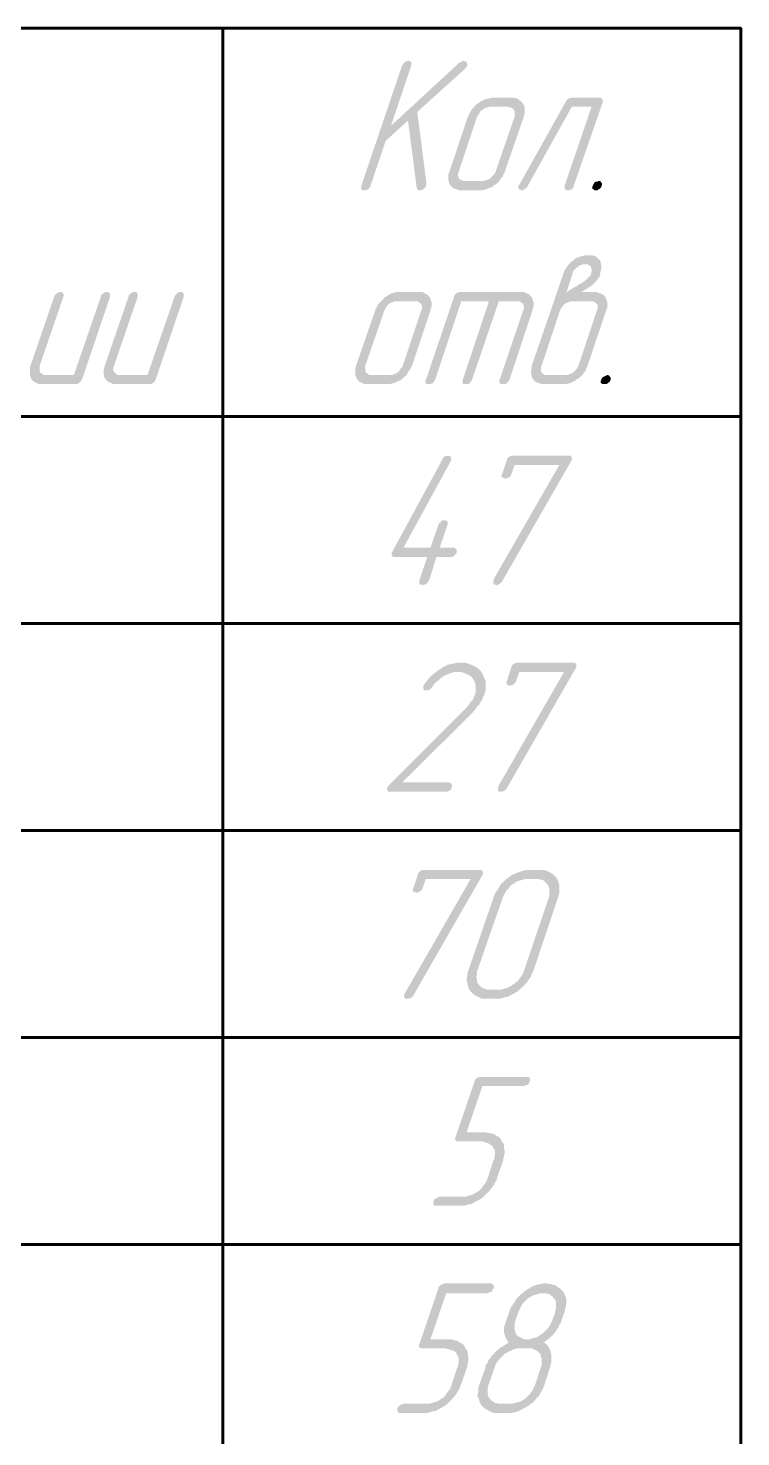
# Paper-space layout 'Layout1' of a CAD drawing. Extents: x -1 to 840, y -1 to 593.
# Drawn here: x 257.4 to 284.9, y 177.6 to 232 of the extents above; entities that cross this region are included whole.
import ezdxf

# ---------------------------------------------------------------- set-up
doc = ezdxf.new("R2010")
doc.units = 0
doc.header["$MEASUREMENT"] = 0
doc.layers.add('PDF _Геометрия', color=7, linetype='CONTINUOUS')
doc.layers.add('PDF _Сплошная заливка', color=7, linetype='CONTINUOUS')

psp = doc.layouts.get("Layout1")

# ---------------------------------------------------------------- hatches: boundary and pattern name
at = {"layer": 'PDF _Сплошная заливка', "transparency": 33554559}
for points in [[(274.25, 230.715), (274.301, 230.715), (274.326, 230.665), (274.326, 230.665), (274.352, 230.639), (274.352, 230.588), (274.352, 230.538), (274.352, 230.538), (274.326, 230.512), (274.301, 230.487), (274.275, 230.436), (272.421, 228.76), (272.777, 225.991), (272.777, 225.94), (272.777, 225.915), (272.751, 225.889), (272.751, 225.889), (272.726, 225.864), (272.7, 225.813), (272.65, 225.788), (272.65, 225.762), (272.624, 225.762), (272.573, 225.737), (272.523, 225.737), (272.446, 225.737), (272.396, 225.839), (272.065, 228.429), (271.201, 227.642), (270.617, 225.915), (270.617, 225.889), (270.592, 225.864), (270.566, 225.813), (270.516, 225.762), (270.516, 225.762), (270.465, 225.762), (270.439, 225.737), (270.363, 225.737), (270.363, 225.737), (270.338, 225.737), (270.312, 225.737), (270.262, 225.762), (270.262, 225.788), (270.262, 225.813), (270.236, 225.839), (270.262, 225.864), (270.262, 225.915), (271.837, 230.563), (271.837, 230.563), (271.862, 230.588), (271.887, 230.639), (271.938, 230.665), (271.938, 230.69), (271.989, 230.715), (272.014, 230.715), (272.065, 230.741), (272.091, 230.741), (272.116, 230.715), (272.141, 230.715), (272.167, 230.69), (272.192, 230.665), (272.192, 230.665), (272.192, 230.614), (272.192, 230.563), (271.405, 228.226), (274.047, 230.665), (274.072, 230.665), (274.072, 230.665), (274.098, 230.69), (274.148, 230.715), (274.225, 230.741), (274.225, 230.741)], [(279.509, 229.293), (279.534, 229.293), (279.56, 229.268), (279.585, 229.242), (279.585, 229.191), (279.585, 229.141), (278.467, 225.915), (278.467, 225.889), (278.467, 225.864), (278.416, 225.813), (278.391, 225.762), (278.366, 225.762), (278.34, 225.762), (278.289, 225.737), (278.239, 225.737), (278.239, 225.737), (278.213, 225.737), (278.188, 225.737), (278.137, 225.762), (278.112, 225.788), (278.112, 225.813), (278.112, 225.839), (278.112, 225.864), (278.112, 225.915), (279.153, 228.963), (278.391, 228.963), (276.664, 225.864), (276.664, 225.864), (276.664, 225.839), (276.613, 225.813), (276.537, 225.762), (276.511, 225.737), (276.46, 225.737), (276.435, 225.737), (276.409, 225.737), (276.384, 225.762), (276.333, 225.788), (276.333, 225.788), (276.333, 225.813), (276.308, 225.864), (276.333, 225.915), (276.359, 225.94), (278.162, 229.166), (278.162, 229.166), (278.162, 229.191), (278.213, 229.242), (278.289, 229.293), (278.34, 229.293), (278.391, 229.318), (279.483, 229.318)], [(279.458, 226.093), (279.509, 226.067), (279.534, 226.042), (279.534, 226.016), (279.56, 225.991), (279.56, 225.966), (279.56, 225.915), (279.534, 225.915), (279.534, 225.864), (279.509, 225.839), (279.458, 225.788), (279.458, 225.788), (279.407, 225.762), (279.382, 225.737), (279.306, 225.737), (279.306, 225.737), (279.255, 225.737), (279.229, 225.762), (279.204, 225.788), (279.179, 225.788), (279.179, 225.813), (279.179, 225.864), (279.204, 225.915), (279.204, 225.915), (279.204, 225.94), (279.229, 225.966), (279.255, 226.016), (279.28, 226.042), (279.331, 226.067), (279.382, 226.067), (279.433, 226.093), (279.433, 226.093)], [(260.455, 221.8), (260.506, 221.8), (260.532, 221.749), (260.532, 221.749), (260.557, 221.724), (260.557, 221.673), (260.557, 221.622), (259.465, 218.396), (259.465, 218.396), (259.439, 218.371), (259.414, 218.346), (259.414, 218.32), (259.363, 218.295), (259.338, 218.269), (259.287, 218.244), (259.21, 218.244), (257.915, 218.244), (257.864, 218.244), (257.788, 218.244), (257.712, 218.295), (257.635, 218.32), (257.585, 218.371), (257.508, 218.447), (257.508, 218.447), (257.508, 218.473), (257.483, 218.523), (257.458, 218.574), (257.458, 218.65), (257.458, 218.752), (257.458, 218.854), (257.483, 218.955), (258.398, 221.622), (258.423, 221.648), (258.423, 221.673), (258.448, 221.698), (258.499, 221.749), (258.499, 221.749), (258.55, 221.775), (258.601, 221.8), (258.652, 221.8), (258.652, 221.8), (258.677, 221.8), (258.702, 221.8), (258.753, 221.749), (258.753, 221.749), (258.753, 221.724), (258.779, 221.673), (258.753, 221.622), (257.839, 218.955), (257.839, 218.93), (257.839, 218.93), (257.839, 218.904), (257.839, 218.854), (257.839, 218.777), (257.839, 218.727), (257.864, 218.701), (257.864, 218.676), (257.889, 218.676), (257.915, 218.65), (257.991, 218.6), (258.042, 218.6), (258.093, 218.6), (259.16, 218.6), (260.201, 221.622), (260.201, 221.648), (260.201, 221.673), (260.227, 221.698), (260.277, 221.749), (260.303, 221.749), (260.328, 221.775), (260.379, 221.8), (260.43, 221.8), (260.43, 221.8)], [(263.326, 221.8), (263.351, 221.8), (263.377, 221.749), (263.402, 221.749), (263.402, 221.724), (263.402, 221.673), (263.402, 221.622), (262.31, 218.396), (262.31, 218.396), (262.284, 218.371), (262.284, 218.346), (262.259, 218.32), (262.234, 218.295), (262.183, 218.269), (262.132, 218.244), (262.081, 218.244), (260.76, 218.244), (260.709, 218.244), (260.659, 218.244), (260.582, 218.295), (260.506, 218.32), (260.43, 218.371), (260.379, 218.447), (260.379, 218.447), (260.354, 218.473), (260.328, 218.523), (260.328, 218.574), (260.303, 218.65), (260.303, 218.752), (260.328, 218.854), (260.354, 218.955), (261.268, 221.622), (261.268, 221.648), (261.268, 221.673), (261.319, 221.698), (261.344, 221.749), (261.37, 221.749), (261.395, 221.775), (261.446, 221.8), (261.497, 221.8), (261.522, 221.8), (261.548, 221.8), (261.573, 221.8), (261.599, 221.749), (261.599, 221.749), (261.624, 221.724), (261.624, 221.673), (261.624, 221.622), (260.709, 218.955), (260.709, 218.93), (260.709, 218.93), (260.684, 218.904), (260.684, 218.854), (260.684, 218.777), (260.709, 218.727), (260.735, 218.701), (260.735, 218.676), (260.735, 218.676), (260.786, 218.65), (260.836, 218.6), (260.887, 218.6), (260.938, 218.6), (262.005, 218.6), (263.047, 221.622), (263.047, 221.648), (263.072, 221.673), (263.097, 221.698), (263.148, 221.749), (263.148, 221.749), (263.174, 221.775), (263.224, 221.8), (263.275, 221.8), (263.301, 221.8)], [(276.511, 221.8), (276.562, 221.8), (276.638, 221.749), (276.714, 221.724), (276.765, 221.673), (276.841, 221.597), (276.841, 221.597), (276.867, 221.571), (276.867, 221.521), (276.892, 221.47), (276.918, 221.394), (276.918, 221.292), (276.892, 221.19), (276.867, 221.089), (275.978, 218.396), (275.952, 218.396), (275.952, 218.371), (275.927, 218.32), (275.876, 218.269), (275.851, 218.269), (275.825, 218.244), (275.774, 218.244), (275.724, 218.244), (275.724, 218.244), (275.698, 218.244), (275.673, 218.244), (275.622, 218.269), (275.596, 218.269), (275.596, 218.32), (275.596, 218.346), (275.596, 218.371), (275.596, 218.396), (276.511, 221.089), (276.511, 221.089), (276.511, 221.114), (276.537, 221.14), (276.537, 221.19), (276.537, 221.267), (276.511, 221.317), (276.511, 221.343), (276.511, 221.343), (276.486, 221.368), (276.435, 221.394), (276.384, 221.444), (276.333, 221.444), (276.282, 221.444), (275.571, 221.444), (274.53, 218.396), (274.53, 218.396), (274.504, 218.371), (274.479, 218.32), (274.428, 218.269), (274.428, 218.269), (274.403, 218.244), (274.352, 218.244), (274.301, 218.244), (274.275, 218.244), (274.275, 218.244), (274.225, 218.244), (274.174, 218.269), (274.174, 218.269), (274.174, 218.32), (274.148, 218.346), (274.174, 218.371), (274.174, 218.396), (275.19, 221.444), (274.123, 221.444), (273.107, 218.396), (273.107, 218.396), (273.081, 218.371), (273.056, 218.32), (273.005, 218.269), (272.98, 218.269), (272.954, 218.244), (272.904, 218.244), (272.853, 218.244), (272.853, 218.244), (272.827, 218.244), (272.802, 218.244), (272.751, 218.269), (272.751, 218.269), (272.726, 218.32), (272.726, 218.346), (272.726, 218.371), (272.751, 218.396), (273.844, 221.622), (273.844, 221.648), (273.844, 221.648), (273.869, 221.698), (273.894, 221.724), (273.92, 221.749), (273.971, 221.775), (274.021, 221.8), (274.072, 221.8), (276.46, 221.8)], [(279.814, 218.574), (279.839, 218.574), (279.864, 218.523), (279.864, 218.523), (279.89, 218.498), (279.89, 218.447), (279.89, 218.422), (279.89, 218.396), (279.864, 218.371), (279.839, 218.32), (279.788, 218.295), (279.788, 218.269), (279.763, 218.269), (279.712, 218.244), (279.661, 218.244), (279.636, 218.244), (279.611, 218.244), (279.56, 218.244), (279.534, 218.269), (279.509, 218.295), (279.509, 218.32), (279.509, 218.371), (279.534, 218.422), (279.534, 218.422), (279.534, 218.447), (279.56, 218.473), (279.611, 218.523), (279.611, 218.523), (279.661, 218.549), (279.712, 218.574), (279.763, 218.6), (279.788, 218.6)], [(273.64, 215.475), (273.691, 215.45), (273.717, 215.425), (273.717, 215.425), (273.717, 215.399), (273.742, 215.348), (273.717, 215.298), (273.717, 215.272), (271.887, 211.919), (272.929, 211.919), (273.234, 212.808), (273.234, 212.808), (273.259, 212.834), (273.285, 212.885), (273.335, 212.91), (273.335, 212.935), (273.361, 212.961), (273.412, 212.986), (273.463, 212.986), (273.488, 212.986), (273.513, 212.986), (273.539, 212.961), (273.59, 212.935), (273.59, 212.935), (273.59, 212.91), (273.59, 212.859), (273.59, 212.808), (273.285, 211.919), (273.844, 211.919), (273.869, 211.919), (273.894, 211.894), (273.92, 211.843), (273.945, 211.843), (273.945, 211.818), (273.945, 211.792), (273.945, 211.742), (273.945, 211.716), (273.92, 211.691), (273.894, 211.665), (273.844, 211.615), (273.844, 211.589), (273.818, 211.589), (273.767, 211.564), (273.717, 211.564), (273.158, 211.564), (272.878, 210.649), (272.853, 210.649), (272.853, 210.599), (272.802, 210.573), (272.777, 210.522), (272.751, 210.522), (272.726, 210.497), (272.675, 210.497), (272.624, 210.472), (272.599, 210.472), (272.599, 210.497), (272.548, 210.497), (272.523, 210.522), (272.497, 210.522), (272.497, 210.548), (272.497, 210.599), (272.497, 210.624), (272.497, 210.649), (272.802, 211.564), (271.557, 211.564), (271.506, 211.564), (271.481, 211.589), (271.43, 211.589), (271.43, 211.615), (271.43, 211.64), (271.43, 211.665), (271.43, 211.716), (271.456, 211.767), (273.386, 215.323), (273.386, 215.348), (273.412, 215.374), (273.437, 215.425), (273.488, 215.45), (273.615, 215.475), (273.615, 215.475)], [(278.315, 215.475), (278.34, 215.475), (278.366, 215.45), (278.366, 215.425), (278.391, 215.399), (278.391, 215.374), (278.391, 215.323), (278.366, 215.272), (275.698, 210.624), (275.698, 210.599), (275.698, 210.599), (275.647, 210.573), (275.596, 210.522), (275.495, 210.472), (275.47, 210.472), (275.444, 210.497), (275.419, 210.497), (275.368, 210.522), (275.368, 210.522), (275.368, 210.548), (275.343, 210.599), (275.368, 210.649), (275.368, 210.7), (277.908, 215.12), (276.181, 215.12), (276.054, 214.764), (276.054, 214.739), (276.028, 214.713), (276.003, 214.663), (275.952, 214.637), (275.952, 214.612), (275.901, 214.612), (275.876, 214.612), (275.825, 214.586), (275.8, 214.586), (275.774, 214.612), (275.749, 214.612), (275.698, 214.637), (275.698, 214.637), (275.673, 214.663), (275.673, 214.713), (275.698, 214.764), (275.876, 215.298), (275.876, 215.323), (275.876, 215.323), (275.901, 215.374), (275.927, 215.399), (275.952, 215.425), (276.003, 215.45), (276.054, 215.475), (276.105, 215.475), (278.264, 215.475)], [(274.174, 207.474), (274.225, 207.474), (274.275, 207.474), (274.377, 207.449), (274.504, 207.398), (274.631, 207.347), (274.784, 207.246), (274.834, 207.195), (274.885, 207.144), (274.885, 207.119), (274.911, 207.119), (274.911, 207.093), (274.936, 207.068), (274.961, 206.992), (275.012, 206.89), (275.063, 206.763), (275.063, 206.611), (275.063, 206.535), (275.063, 206.433), (275.038, 206.357), (275.012, 206.255), (275.012, 206.255), (275.012, 206.23), (274.987, 206.204), (274.961, 206.154), (274.961, 206.103), (274.911, 206.027), (274.834, 205.9), (274.834, 205.9), (274.834, 205.874), (274.809, 205.849), (274.758, 205.798), (274.707, 205.747), (274.657, 205.671), (274.606, 205.62), (274.53, 205.519), (271.837, 202.852), (273.64, 202.852), (273.666, 202.826), (273.717, 202.826), (273.742, 202.775), (273.742, 202.775), (273.767, 202.75), (273.767, 202.699), (273.767, 202.674), (273.742, 202.648), (273.742, 202.623), (273.717, 202.572), (273.666, 202.547), (273.64, 202.521), (273.615, 202.521), (273.59, 202.496), (273.513, 202.496), (271.379, 202.496), (271.354, 202.496), (271.303, 202.496), (271.278, 202.547), (271.278, 202.547), (271.252, 202.572), (271.252, 202.623), (271.278, 202.674), (271.278, 202.674), (271.278, 202.699), (271.329, 202.75), (274.301, 205.722), (274.428, 205.874), (274.504, 206.001), (274.53, 206.001), (274.53, 206.027), (274.555, 206.027), (274.58, 206.077), (274.606, 206.154), (274.657, 206.255), (274.657, 206.255), (274.657, 206.281), (274.657, 206.306), (274.682, 206.382), (274.682, 206.458), (274.682, 206.56), (274.657, 206.662), (274.631, 206.763), (274.606, 206.814), (274.555, 206.865), (274.555, 206.89), (274.555, 206.89), (274.53, 206.916), (274.504, 206.941), (274.428, 206.992), (274.326, 207.043), (274.301, 207.043), (274.301, 207.068), (274.25, 207.068), (274.225, 207.093), (274.174, 207.093), (274.123, 207.119), (273.996, 207.119), (273.945, 207.119), (273.894, 207.119), (273.844, 207.119), (273.767, 207.093), (273.666, 207.068), (273.59, 207.017), (273.488, 206.992), (273.463, 206.966), (273.437, 206.966), (273.386, 206.916), (273.335, 206.89), (273.259, 206.814), (273.158, 206.738), (273.056, 206.636), (272.98, 206.509), (272.98, 206.509), (272.954, 206.484), (272.929, 206.458), (272.878, 206.433), (272.878, 206.433), (272.853, 206.408), (272.827, 206.408), (272.777, 206.408), (272.777, 206.408), (272.726, 206.408), (272.7, 206.408), (272.675, 206.433), (272.65, 206.458), (272.65, 206.484), (272.65, 206.509), (272.65, 206.56), (272.675, 206.636), (272.675, 206.636), (272.7, 206.662), (272.726, 206.687), (272.726, 206.712), (272.802, 206.789), (272.878, 206.89), (272.98, 206.992), (273.107, 207.093), (273.234, 207.195), (273.386, 207.271), (273.386, 207.271), (273.386, 207.297), (273.437, 207.322), (273.513, 207.347), (273.59, 207.398), (273.717, 207.424), (273.818, 207.449), (273.971, 207.474), (274.098, 207.474), (274.148, 207.474)], [(278.493, 207.474), (278.518, 207.474), (278.543, 207.449), (278.569, 207.424), (278.569, 207.398), (278.569, 207.373), (278.569, 207.322), (278.543, 207.271), (275.876, 202.623), (275.876, 202.623), (275.876, 202.598), (275.825, 202.572), (275.774, 202.521), (275.673, 202.496), (275.647, 202.496), (275.622, 202.496), (275.596, 202.496), (275.546, 202.521), (275.546, 202.521), (275.546, 202.547), (275.52, 202.598), (275.546, 202.648), (275.546, 202.699), (278.086, 207.119), (276.359, 207.119), (276.232, 206.763), (276.232, 206.738), (276.206, 206.712), (276.181, 206.687), (276.13, 206.636), (276.13, 206.611), (276.079, 206.611), (276.054, 206.611), (276.003, 206.585), (275.978, 206.585), (275.952, 206.611), (275.927, 206.611), (275.876, 206.636), (275.876, 206.636), (275.876, 206.662), (275.876, 206.712), (275.876, 206.763), (276.054, 207.297), (276.054, 207.322), (276.079, 207.347), (276.079, 207.373), (276.105, 207.398), (276.13, 207.424), (276.181, 207.449), (276.232, 207.474), (276.282, 207.474), (278.442, 207.474)], [(274.86, 199.473), (274.911, 199.473), (274.936, 199.448), (274.936, 199.423), (274.961, 199.397), (274.961, 199.372), (274.961, 199.321), (274.936, 199.27), (272.269, 194.622), (272.269, 194.622), (272.269, 194.597), (272.218, 194.571), (272.167, 194.52), (272.04, 194.495), (272.04, 194.495), (272.014, 194.495), (271.989, 194.495), (271.938, 194.52), (271.938, 194.52), (271.913, 194.546), (271.913, 194.597), (271.913, 194.647), (271.938, 194.698), (274.479, 199.118), (272.751, 199.118), (272.624, 198.762), (272.624, 198.762), (272.599, 198.711), (272.573, 198.686), (272.523, 198.635), (272.497, 198.635), (272.472, 198.61), (272.446, 198.61), (272.37, 198.584), (272.37, 198.584), (272.345, 198.61), (272.319, 198.61), (272.269, 198.635), (272.269, 198.635), (272.243, 198.661), (272.243, 198.711), (272.269, 198.762), (272.446, 199.296), (272.446, 199.321), (272.446, 199.346), (272.472, 199.372), (272.497, 199.397), (272.523, 199.423), (272.573, 199.448), (272.624, 199.473), (272.675, 199.473), (274.834, 199.473)], [(276.689, 191.472), (276.74, 191.472), (276.765, 191.422), (276.765, 191.422), (276.765, 191.396), (276.791, 191.345), (276.765, 191.295), (276.765, 191.295), (276.74, 191.269), (276.74, 191.218), (276.689, 191.168), (276.664, 191.168), (276.638, 191.168), (276.587, 191.142), (276.537, 191.117), (274.936, 191.117), (274.326, 189.339), (275.088, 189.339), (275.114, 189.313), (275.19, 189.313), (275.292, 189.288), (275.393, 189.263), (275.495, 189.186), (275.596, 189.136), (275.673, 189.009), (275.673, 189.009), (275.698, 188.958), (275.749, 188.907), (275.774, 188.805), (275.774, 188.704), (275.8, 188.577), (275.774, 188.424), (275.749, 188.348), (275.749, 188.272), (275.495, 187.561), (275.495, 187.535), (275.495, 187.535), (275.495, 187.51), (275.47, 187.485), (275.419, 187.383), (275.368, 187.281), (275.292, 187.18), (275.19, 187.053), (275.063, 186.926), (274.936, 186.799), (274.911, 186.799), (274.911, 186.773), (274.885, 186.773), (274.86, 186.748), (274.809, 186.723), (274.758, 186.697), (274.657, 186.646), (274.53, 186.57), (274.377, 186.545), (274.225, 186.494), (274.072, 186.494), (273.158, 186.494), (273.132, 186.494), (273.081, 186.494), (273.056, 186.519), (273.056, 186.545), (273.056, 186.57), (273.031, 186.621), (273.056, 186.672), (273.056, 186.672), (273.056, 186.697), (273.081, 186.723), (273.132, 186.773), (273.132, 186.773), (273.183, 186.799), (273.234, 186.824), (273.285, 186.85), (274.25, 186.85), (274.301, 186.85), (274.377, 186.875), (274.453, 186.9), (274.555, 186.926), (274.657, 186.977), (274.758, 187.053), (274.784, 187.053), (274.809, 187.078), (274.86, 187.129), (274.911, 187.18), (274.961, 187.256), (275.038, 187.358), (275.088, 187.434), (275.139, 187.561), (275.368, 188.272), (275.393, 188.272), (275.393, 188.323), (275.393, 188.374), (275.419, 188.424), (275.419, 188.526), (275.419, 188.602), (275.393, 188.678), (275.343, 188.755), (275.343, 188.78), (275.317, 188.805), (275.292, 188.831), (275.241, 188.856), (275.165, 188.907), (275.088, 188.932), (275.012, 188.958), (274.911, 188.983), (273.971, 188.983), (273.971, 188.983), (273.92, 188.983), (273.92, 189.009), (273.894, 189.059), (273.869, 189.085), (273.894, 189.136), (274.631, 191.295), (274.631, 191.32), (274.631, 191.345), (274.657, 191.371), (274.682, 191.396), (274.707, 191.422), (274.758, 191.447), (274.809, 191.472), (274.86, 191.472), (276.664, 191.472)], [(275.292, 183.471), (275.317, 183.471), (275.368, 183.421), (275.368, 183.421), (275.368, 183.395), (275.393, 183.344), (275.368, 183.294), (275.368, 183.294), (275.343, 183.268), (275.317, 183.217), (275.292, 183.167), (275.266, 183.167), (275.241, 183.167), (275.19, 183.141), (275.139, 183.116), (273.539, 183.116), (272.929, 181.338), (273.691, 181.338), (273.717, 181.338), (273.793, 181.312), (273.894, 181.287), (273.996, 181.262), (274.098, 181.185), (274.199, 181.135), (274.275, 181.008), (274.275, 181.008), (274.301, 180.957), (274.352, 180.906), (274.377, 180.804), (274.377, 180.703), (274.403, 180.576), (274.377, 180.424), (274.352, 180.347), (274.352, 180.271), (274.098, 179.56), (274.098, 179.534), (274.098, 179.534), (274.072, 179.509), (274.072, 179.484), (274.021, 179.382), (273.971, 179.306), (273.894, 179.179), (273.793, 179.052), (273.666, 178.925), (273.539, 178.798), (273.513, 178.798), (273.513, 178.772), (273.488, 178.772), (273.463, 178.747), (273.412, 178.722), (273.361, 178.696), (273.259, 178.645), (273.132, 178.569), (272.98, 178.544), (272.827, 178.493), (272.675, 178.493), (271.76, 178.493), (271.71, 178.493), (271.684, 178.518), (271.659, 178.518), (271.659, 178.544), (271.659, 178.569), (271.633, 178.62), (271.659, 178.671), (271.659, 178.671), (271.659, 178.696), (271.684, 178.722), (271.735, 178.772), (271.735, 178.772), (271.786, 178.798), (271.837, 178.823), (271.887, 178.849), (272.827, 178.849), (272.904, 178.849), (272.98, 178.874), (273.056, 178.899), (273.158, 178.925), (273.259, 178.976), (273.361, 179.052), (273.386, 179.052), (273.412, 179.077), (273.463, 179.128), (273.513, 179.179), (273.564, 179.255), (273.64, 179.357), (273.691, 179.433), (273.742, 179.56), (273.971, 180.271), (273.996, 180.271), (273.996, 180.322), (273.996, 180.373), (274.021, 180.424), (274.021, 180.525), (274.021, 180.601), (273.996, 180.677), (273.945, 180.754), (273.945, 180.779), (273.92, 180.804), (273.894, 180.83), (273.844, 180.881), (273.767, 180.906), (273.691, 180.931), (273.615, 180.957), (273.513, 180.982), (272.573, 180.982), (272.573, 180.982), (272.523, 181.008), (272.497, 181.008), (272.497, 181.058), (272.472, 181.084), (272.497, 181.135), (273.234, 183.294), (273.234, 183.319), (273.234, 183.344), (273.259, 183.37), (273.285, 183.395), (273.31, 183.421), (273.361, 183.446), (273.412, 183.471), (273.463, 183.497), (275.266, 183.497)]]:
    psp.add_hatch(color=256, dxfattribs=at).paths.add_polyline_path(points)
h = psp.add_hatch(color=256, dxfattribs=at)
h.paths.add_polyline_path([(275.927, 228.963), (275.19, 228.963), (275.165, 228.937), (275.139, 228.937), (275.038, 228.912), (274.987, 228.887), (274.936, 228.836), (274.936, 228.836), (274.911, 228.836), (274.885, 228.81), (274.86, 228.785), (274.809, 228.683), (274.758, 228.633), (274.733, 228.582), (274.021, 226.448), (274.021, 226.448), (274.021, 226.423), (273.996, 226.397), (273.996, 226.347), (273.996, 226.27), (274.021, 226.245), (274.021, 226.194), (274.021, 226.194), (274.047, 226.169), (274.072, 226.143), (274.148, 226.118), (274.199, 226.093), (274.25, 226.093), (274.987, 226.093), (275.012, 226.093), (275.063, 226.118), (275.139, 226.143), (275.19, 226.169), (275.241, 226.194), (275.266, 226.194), (275.266, 226.22), (275.292, 226.245), (275.317, 226.27), (275.393, 226.347), (275.419, 226.397), (275.444, 226.448), (276.181, 228.582), (276.181, 228.607), (276.181, 228.607), (276.181, 228.633), (276.181, 228.683), (276.181, 228.76), (276.181, 228.81), (276.155, 228.836), (276.155, 228.861), (276.13, 228.861), (276.105, 228.887), (276.028, 228.937), (275.978, 228.937)], flags=0)
h.paths.add_polyline_path([(276.155, 229.293), (276.232, 229.293), (276.308, 229.268), (276.359, 229.217), (276.435, 229.166), (276.486, 229.09), (276.511, 229.09), (276.511, 229.064), (276.537, 229.014), (276.562, 228.963), (276.562, 228.887), (276.562, 228.81), (276.562, 228.709), (276.537, 228.582), (275.8, 226.448), (275.8, 226.423), (275.774, 226.397), (275.749, 226.347), (275.724, 226.27), (275.647, 226.194), (275.596, 226.093), (275.52, 226.016), (275.419, 225.94), (275.393, 225.94), (275.368, 225.915), (275.317, 225.864), (275.241, 225.839), (275.165, 225.813), (275.063, 225.762), (274.961, 225.737), (274.834, 225.737), (274.072, 225.737), (274.021, 225.737), (273.971, 225.762), (273.894, 225.788), (273.818, 225.813), (273.742, 225.864), (273.691, 225.94), (273.691, 225.94), (273.666, 225.966), (273.64, 226.016), (273.64, 226.067), (273.615, 226.143), (273.615, 226.245), (273.615, 226.347), (273.666, 226.448), (274.377, 228.582), (274.403, 228.607), (274.403, 228.633), (274.428, 228.683), (274.479, 228.76), (274.504, 228.836), (274.58, 228.912), (274.657, 229.014), (274.758, 229.09), (274.758, 229.09), (274.809, 229.115), (274.86, 229.166), (274.936, 229.191), (275.012, 229.242), (275.114, 229.268), (275.241, 229.293), (275.343, 229.318), (276.105, 229.318)], flags=0)
h = psp.add_hatch(color=256, dxfattribs=at)
h.paths.add_polyline_path([(278.899, 222.867), (278.874, 222.867), (278.848, 222.867), (278.798, 222.867), (278.721, 222.841), (278.67, 222.816), (278.62, 222.765), (278.594, 222.765), (278.594, 222.765), (278.569, 222.74), (278.543, 222.714), (278.518, 222.689), (278.467, 222.638), (278.442, 222.587), (278.416, 222.511), (278.188, 221.8), (278.518, 222.003), (278.543, 222.003), (278.543, 222.003), (278.594, 222.029), (278.62, 222.054), (278.67, 222.105), (278.747, 222.13), (278.823, 222.181), (278.925, 222.257), (278.975, 222.308), (279.052, 222.384), (279.077, 222.41), (279.102, 222.435), (279.128, 222.46), (279.128, 222.511), (279.128, 222.537), (279.153, 222.562), (279.153, 222.587), (279.153, 222.613), (279.153, 222.664), (279.153, 222.689), (279.128, 222.74), (279.128, 222.765), (279.128, 222.791), (279.102, 222.791), (279.052, 222.841), (279.001, 222.867), (278.95, 222.867)], flags=0)
h.paths.add_polyline_path([(279.128, 221.444), (278.391, 221.444), (278.366, 221.444), (278.34, 221.444), (278.239, 221.394), (278.188, 221.394), (278.137, 221.343), (278.112, 221.343), (278.112, 221.343), (278.086, 221.317), (278.061, 221.267), (277.985, 221.19), (277.959, 221.14), (277.934, 221.089), (277.222, 218.955), (277.222, 218.93), (277.197, 218.93), (277.197, 218.904), (277.197, 218.854), (277.197, 218.777), (277.197, 218.727), (277.222, 218.701), (277.222, 218.676), (277.248, 218.676), (277.273, 218.65), (277.299, 218.625), (277.349, 218.6), (277.4, 218.6), (277.451, 218.6), (278.188, 218.6), (278.213, 218.6), (278.239, 218.6), (278.34, 218.65), (278.391, 218.65), (278.442, 218.701), (278.442, 218.701), (278.467, 218.727), (278.493, 218.727), (278.518, 218.777), (278.594, 218.854), (278.62, 218.904), (278.645, 218.955), (279.356, 221.089), (279.356, 221.114), (279.382, 221.114), (279.382, 221.14), (279.382, 221.19), (279.382, 221.267), (279.382, 221.317), (279.356, 221.343), (279.356, 221.343), (279.331, 221.368), (279.306, 221.394), (279.255, 221.419), (279.229, 221.444), (279.179, 221.444)], flags=0)
h.paths.add_polyline_path([(279.128, 223.222), (279.179, 223.222), (279.255, 223.197), (279.331, 223.172), (279.382, 223.121), (279.458, 223.045), (279.458, 223.045), (279.483, 223.019), (279.509, 222.968), (279.509, 222.918), (279.534, 222.841), (279.534, 222.74), (279.509, 222.638), (279.483, 222.511), (279.458, 222.384), (279.382, 222.308), (279.382, 222.308), (279.382, 222.283), (279.356, 222.257), (279.331, 222.232), (279.28, 222.156), (279.179, 222.079), (279.179, 222.054), (279.153, 222.054), (279.153, 222.054), (279.128, 222.029), (279.077, 222.003), (279.026, 221.978), (278.975, 221.927), (278.747, 221.8), (279.306, 221.8), (279.356, 221.8), (279.407, 221.775), (279.483, 221.749), (279.56, 221.724), (279.636, 221.673), (279.687, 221.597), (279.687, 221.597), (279.712, 221.571), (279.712, 221.521), (279.738, 221.47), (279.763, 221.394), (279.763, 221.292), (279.763, 221.19), (279.712, 221.089), (279.001, 218.955), (279.001, 218.93), (278.975, 218.904), (278.95, 218.854), (278.925, 218.777), (278.874, 218.701), (278.798, 218.6), (278.721, 218.523), (278.62, 218.447), (278.594, 218.447), (278.569, 218.422), (278.518, 218.371), (278.442, 218.346), (278.366, 218.295), (278.264, 218.269), (278.137, 218.244), (278.035, 218.244), (277.273, 218.244), (277.222, 218.244), (277.172, 218.269), (277.095, 218.295), (277.019, 218.32), (276.943, 218.371), (276.892, 218.447), (276.892, 218.447), (276.867, 218.473), (276.841, 218.523), (276.841, 218.574), (276.816, 218.65), (276.816, 218.752), (276.841, 218.854), (276.841, 218.955), (277.578, 221.089), (278.061, 222.511), (278.061, 222.537), (278.086, 222.537), (278.086, 222.587), (278.112, 222.638), (278.162, 222.714), (278.213, 222.791), (278.289, 222.892), (278.366, 222.968), (278.467, 223.045), (278.493, 223.07), (278.518, 223.095), (278.569, 223.121), (278.645, 223.146), (278.721, 223.172), (278.823, 223.197), (278.925, 223.222), (279.026, 223.222), (279.052, 223.222)], flags=0)
h = psp.add_hatch(color=256, dxfattribs=at)
h.paths.add_polyline_path([(272.345, 221.444), (271.608, 221.444), (271.583, 221.444), (271.532, 221.444), (271.456, 221.394), (271.379, 221.394), (271.329, 221.343), (271.329, 221.343), (271.329, 221.343), (271.303, 221.317), (271.252, 221.267), (271.201, 221.19), (271.176, 221.14), (271.151, 221.089), (270.414, 218.955), (270.414, 218.93), (270.414, 218.93), (270.414, 218.904), (270.414, 218.854), (270.414, 218.777), (270.414, 218.727), (270.439, 218.701), (270.439, 218.676), (270.465, 218.676), (270.49, 218.65), (270.566, 218.6), (270.592, 218.6), (270.668, 218.6), (271.379, 218.6), (271.43, 218.6), (271.456, 218.6), (271.557, 218.65), (271.608, 218.65), (271.659, 218.701), (271.659, 218.701), (271.684, 218.701), (271.71, 218.727), (271.735, 218.777), (271.786, 218.854), (271.837, 218.904), (271.862, 218.955), (272.573, 221.089), (272.573, 221.089), (272.573, 221.114), (272.599, 221.14), (272.599, 221.19), (272.599, 221.267), (272.573, 221.317), (272.573, 221.343), (272.573, 221.343), (272.548, 221.368), (272.497, 221.394), (272.446, 221.444), (272.396, 221.444)], flags=0)
h.paths.add_polyline_path([(272.573, 221.8), (272.624, 221.8), (272.7, 221.749), (272.777, 221.724), (272.827, 221.673), (272.904, 221.597), (272.904, 221.597), (272.929, 221.571), (272.929, 221.521), (272.954, 221.47), (272.98, 221.394), (272.98, 221.292), (272.954, 221.19), (272.929, 221.089), (272.218, 218.955), (272.192, 218.93), (272.192, 218.904), (272.167, 218.854), (272.116, 218.777), (272.065, 218.701), (272.014, 218.6), (271.913, 218.523), (271.837, 218.447), (271.811, 218.422), (271.786, 218.396), (271.71, 218.371), (271.659, 218.346), (271.557, 218.295), (271.456, 218.269), (271.354, 218.244), (271.252, 218.244), (270.49, 218.244), (270.439, 218.244), (270.363, 218.244), (270.287, 218.295), (270.211, 218.32), (270.16, 218.371), (270.084, 218.447), (270.084, 218.447), (270.084, 218.473), (270.058, 218.523), (270.033, 218.574), (270.033, 218.65), (270.033, 218.752), (270.033, 218.854), (270.058, 218.955), (270.795, 221.089), (270.795, 221.114), (270.795, 221.14), (270.846, 221.19), (270.871, 221.267), (270.922, 221.343), (270.998, 221.419), (271.075, 221.495), (271.151, 221.597), (271.176, 221.597), (271.201, 221.622), (271.252, 221.648), (271.329, 221.698), (271.43, 221.749), (271.532, 221.775), (271.633, 221.8), (271.76, 221.8), (272.523, 221.8)], flags=0)
h = psp.add_hatch(color=256, dxfattribs=at)
h.paths.add_polyline_path([(277.019, 199.118), (276.613, 199.118), (276.562, 199.118), (276.486, 199.092), (276.409, 199.067), (276.308, 199.042), (276.206, 198.991), (276.105, 198.915), (276.079, 198.915), (276.054, 198.889), (276.003, 198.838), (275.952, 198.762), (275.876, 198.686), (275.825, 198.61), (275.774, 198.508), (275.724, 198.407), (274.733, 195.562), (274.733, 195.536), (274.733, 195.511), (274.733, 195.46), (274.707, 195.384), (274.707, 195.308), (274.733, 195.206), (274.733, 195.13), (274.784, 195.054), (274.809, 195.054), (274.809, 195.028), (274.86, 194.978), (274.885, 194.952), (274.961, 194.901), (275.038, 194.876), (275.114, 194.851), (275.215, 194.851), (275.622, 194.851), (275.673, 194.851), (275.749, 194.876), (275.851, 194.901), (275.927, 194.927), (276.028, 194.978), (276.13, 195.054), (276.155, 195.054), (276.181, 195.079), (276.232, 195.13), (276.308, 195.181), (276.359, 195.257), (276.435, 195.359), (276.486, 195.435), (276.537, 195.562), (277.502, 198.407), (277.502, 198.432), (277.527, 198.457), (277.527, 198.508), (277.527, 198.584), (277.527, 198.661), (277.527, 198.737), (277.502, 198.813), (277.451, 198.915), (277.451, 198.915), (277.426, 198.94), (277.4, 198.965), (277.349, 199.016), (277.299, 199.067), (277.222, 199.092), (277.121, 199.118)], flags=0)
h.paths.add_polyline_path([(277.222, 199.473), (277.299, 199.473), (277.4, 199.448), (277.502, 199.397), (277.604, 199.346), (277.705, 199.27), (277.807, 199.169), (277.807, 199.143), (277.832, 199.118), (277.858, 199.042), (277.883, 198.965), (277.908, 198.838), (277.908, 198.711), (277.908, 198.559), (277.883, 198.483), (277.858, 198.407), (276.892, 195.536), (276.892, 195.536), (276.892, 195.536), (276.867, 195.511), (276.867, 195.486), (276.816, 195.384), (276.765, 195.282), (276.689, 195.181), (276.587, 195.054), (276.46, 194.927), (276.308, 194.8), (276.308, 194.8), (276.308, 194.774), (276.282, 194.774), (276.232, 194.749), (276.206, 194.724), (276.155, 194.698), (276.054, 194.647), (275.927, 194.571), (275.774, 194.546), (275.622, 194.495), (275.444, 194.495), (275.063, 194.495), (275.012, 194.495), (274.936, 194.495), (274.86, 194.52), (274.758, 194.571), (274.657, 194.622), (274.555, 194.698), (274.453, 194.8), (274.453, 194.8), (274.428, 194.851), (274.403, 194.901), (274.377, 195.003), (274.352, 195.105), (274.326, 195.232), (274.352, 195.384), (274.352, 195.46), (274.377, 195.536), (275.368, 198.407), (275.368, 198.432), (275.368, 198.432), (275.368, 198.457), (275.393, 198.483), (275.419, 198.559), (275.495, 198.661), (275.571, 198.788), (275.647, 198.915), (275.774, 199.042), (275.927, 199.169), (275.927, 199.169), (275.952, 199.169), (275.978, 199.194), (276.003, 199.219), (276.028, 199.245), (276.079, 199.27), (276.181, 199.321), (276.308, 199.372), (276.46, 199.423), (276.638, 199.473), (276.714, 199.473), (277.197, 199.473)], flags=0)
h = psp.add_hatch(color=256, dxfattribs=at)
h.paths.add_polyline_path([(277.273, 183.116), (277.222, 183.116), (277.172, 183.116), (277.095, 183.09), (277.019, 183.065), (276.918, 183.04), (276.816, 182.989), (276.689, 182.913), (276.689, 182.913), (276.664, 182.887), (276.613, 182.836), (276.562, 182.786), (276.486, 182.709), (276.435, 182.608), (276.384, 182.506), (276.333, 182.405), (276.206, 182.049), (276.206, 182.024), (276.181, 181.998), (276.181, 181.947), (276.181, 181.871), (276.181, 181.795), (276.181, 181.719), (276.206, 181.617), (276.232, 181.541), (276.232, 181.541), (276.257, 181.516), (276.308, 181.465), (276.333, 181.439), (276.409, 181.414), (276.486, 181.363), (276.562, 181.338), (276.664, 181.338), (276.714, 181.338), (276.765, 181.338), (276.841, 181.363), (276.943, 181.389), (277.019, 181.414), (277.121, 181.465), (277.222, 181.541), (277.248, 181.541), (277.273, 181.592), (277.324, 181.617), (277.4, 181.694), (277.451, 181.744), (277.527, 181.846), (277.578, 181.947), (277.629, 182.049), (277.756, 182.405), (277.756, 182.43), (277.756, 182.455), (277.781, 182.506), (277.781, 182.582), (277.781, 182.659), (277.781, 182.76), (277.756, 182.836), (277.705, 182.913), (277.705, 182.913), (277.68, 182.938), (277.654, 182.989), (277.604, 183.014), (277.553, 183.065), (277.477, 183.09), (277.375, 183.116)], flags=0)
h.paths.add_polyline_path([(276.714, 180.982), (276.308, 180.982), (276.257, 180.982), (276.181, 180.957), (276.105, 180.931), (276.003, 180.881), (275.901, 180.83), (275.8, 180.779), (275.774, 180.754), (275.749, 180.728), (275.698, 180.677), (275.647, 180.627), (275.571, 180.55), (275.52, 180.474), (275.444, 180.373), (275.419, 180.271), (275.165, 179.56), (275.165, 179.534), (275.165, 179.509), (275.139, 179.458), (275.139, 179.382), (275.139, 179.306), (275.139, 179.23), (275.165, 179.128), (275.215, 179.052), (275.215, 179.052), (275.241, 179.026), (275.266, 178.976), (275.317, 178.95), (275.393, 178.899), (275.444, 178.874), (275.546, 178.849), (275.647, 178.849), (276.054, 178.849), (276.105, 178.849), (276.181, 178.874), (276.282, 178.899), (276.384, 178.925), (276.486, 178.976), (276.587, 179.052), (276.587, 179.052), (276.638, 179.077), (276.664, 179.128), (276.74, 179.179), (276.791, 179.255), (276.867, 179.357), (276.918, 179.458), (276.968, 179.56), (277.197, 180.271), (277.197, 180.271), (277.222, 180.322), (277.222, 180.373), (277.222, 180.449), (277.222, 180.525), (277.222, 180.601), (277.197, 180.677), (277.172, 180.779), (277.172, 180.779), (277.146, 180.804), (277.095, 180.83), (277.07, 180.881), (276.994, 180.906), (276.918, 180.957), (276.841, 180.982)], flags=0)
h.paths.add_polyline_path([(277.477, 183.471), (277.553, 183.471), (277.654, 183.446), (277.756, 183.421), (277.858, 183.344), (277.959, 183.268), (278.061, 183.167), (278.061, 183.167), (278.086, 183.141), (278.086, 183.116), (278.112, 183.065), (278.137, 183.014), (278.162, 182.964), (278.162, 182.887), (278.188, 182.836), (278.162, 182.633), (278.137, 182.532), (278.112, 182.405), (277.985, 182.049), (277.985, 182.049), (277.959, 181.998), (277.959, 181.947), (277.908, 181.897), (277.883, 181.82), (277.832, 181.744), (277.73, 181.592), (277.73, 181.592), (277.705, 181.541), (277.654, 181.516), (277.629, 181.465), (277.553, 181.414), (277.477, 181.338), (277.4, 181.287), (277.299, 181.211), (277.324, 181.211), (277.349, 181.185), (277.375, 181.16), (277.426, 181.135), (277.477, 181.058), (277.502, 181.008), (277.553, 180.931), (277.578, 180.83), (277.578, 180.804), (277.604, 180.779), (277.604, 180.728), (277.604, 180.677), (277.604, 180.576), (277.604, 180.474), (277.578, 180.373), (277.553, 180.271), (277.324, 179.56), (277.324, 179.534), (277.299, 179.534), (277.299, 179.509), (277.299, 179.484), (277.248, 179.382), (277.197, 179.28), (277.121, 179.154), (277.019, 179.052), (276.892, 178.899), (276.74, 178.798), (276.74, 178.798), (276.74, 178.772), (276.689, 178.772), (276.664, 178.747), (276.638, 178.722), (276.587, 178.696), (276.486, 178.645), (276.359, 178.569), (276.206, 178.518), (276.054, 178.493), (275.876, 178.493), (275.495, 178.493), (275.444, 178.493), (275.393, 178.493), (275.292, 178.518), (275.19, 178.569), (275.088, 178.62), (274.987, 178.696), (274.885, 178.798), (274.885, 178.798), (274.86, 178.849), (274.834, 178.899), (274.809, 179.001), (274.758, 179.103), (274.758, 179.23), (274.784, 179.382), (274.784, 179.458), (274.809, 179.56), (275.063, 180.271), (275.063, 180.271), (275.063, 180.322), (275.088, 180.373), (275.139, 180.424), (275.165, 180.525), (275.241, 180.601), (275.292, 180.703), (275.393, 180.779), (275.393, 180.804), (275.419, 180.83), (275.47, 180.881), (275.546, 180.931), (275.622, 181.008), (275.724, 181.058), (275.825, 181.135), (275.952, 181.211), (275.952, 181.211), (275.927, 181.236), (275.901, 181.262), (275.876, 181.312), (275.851, 181.363), (275.825, 181.439), (275.8, 181.516), (275.774, 181.592), (275.774, 181.592), (275.774, 181.617), (275.774, 181.668), (275.774, 181.719), (275.774, 181.795), (275.8, 181.871), (275.825, 181.973), (275.851, 182.049), (275.978, 182.405), (275.978, 182.43), (275.978, 182.43), (275.978, 182.455), (276.003, 182.481), (276.028, 182.557), (276.105, 182.659), (276.181, 182.786), (276.257, 182.913), (276.384, 183.04), (276.537, 183.167), (276.537, 183.167), (276.562, 183.192), (276.613, 183.217), (276.664, 183.268), (276.74, 183.294), (276.791, 183.344), (276.968, 183.421), (277.172, 183.471), (277.299, 183.497), (277.451, 183.497)], flags=0)

# ---------------------------------------------------------------- linework, layer by layer
at = {"layer": 'PDF _Геометрия', "lineweight": 60}
psp.add_lwpolyline([(109.29, 231.997), (109.29, 216.997), (284.916, 216.997), (284.916, 231.997)], close=True, dxfattribs=at)
for points in [[(264.912, 127.997), (264.912, 136.997), (264.912, 144.997), (264.912, 152.997), (264.912, 160.997), (264.912, 168.997), (264.912, 176.997), (264.912, 184.997), (264.912, 192.997), (264.912, 200.997), (264.912, 208.997), (264.912, 216.997), (264.912, 231.997)], [(109.29, 168.997), (284.916, 168.997), (284.916, 176.997), (284.916, 184.997), (284.916, 192.997), (284.916, 200.997), (284.916, 208.997), (284.916, 216.997), (109.29, 216.997)], [(109.29, 208.997), (284.916, 208.997), (109.29, 208.997)], [(109.29, 200.997), (284.916, 200.997), (109.29, 200.997)], [(109.29, 192.997), (284.916, 192.997), (109.29, 192.997)], [(109.29, 184.997), (284.916, 184.997), (109.29, 184.997)]]:
    psp.add_lwpolyline(points, dxfattribs=at)

doc.saveas('drawing.dxf')
